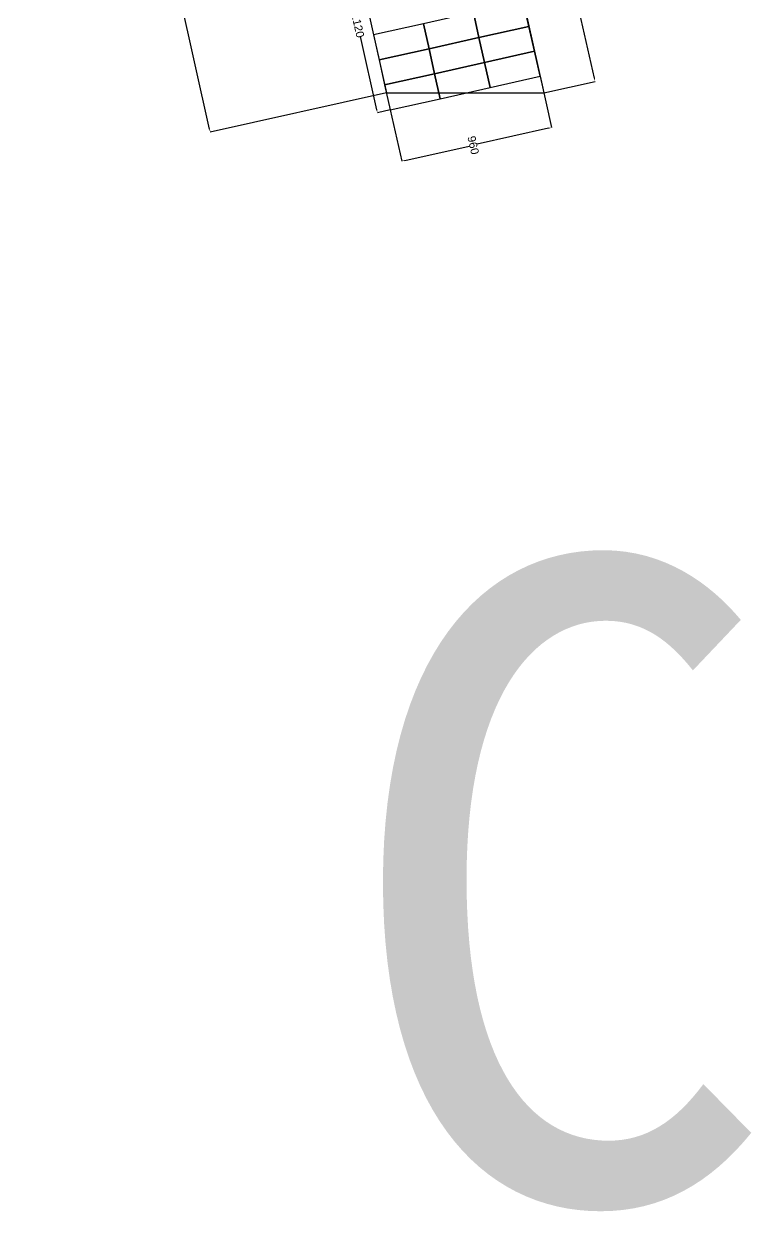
# Model space of a CAD drawing. Header units: inches. Extents: x 21093 to 127854, y 9039 to 35434.
# Drawn here: x 104253 to 108801, y 14197 to 21618 of the extents above; entities that cross this region are included whole.
import ezdxf

# ---------------------------------------------------------------- set-up
doc = ezdxf.new("R2010")
doc.units = ezdxf.units.IN
doc.header["$MEASUREMENT"] = 0
doc.styles.get("Standard").update_dxf_attribs({"font": 'arial.ttf'})
doc.dimstyles.get("Standard").update_dxf_attribs({"dimtxt": 50, "dimasz": 10, "dimexe": 0.18, "dimexo": 0.0625, "dimgap": 0.09, "dimtad": 0, "dimtih": 1, "dimtoh": 1, "dimdec": 0, "dimzin": 0, "dimdsep": 46, "dimtxsty": 'Standard', "dimcen": 0.09, "dimclrd": 3, "dimclre": 3, "dimclrt": 3, "dimadec": 0, "dimazin": 0, "dimtfac": 1, "dimtdec": 0, "dimtofl": 0, "dimtmove": 0, "dimatfit": 3, "dimfxl": 0, "dimtolj": 1, "dimtzin": 0, "dimarcsym": 0})

# ---------------------------------------------------------------- blocks, each defined once
blk = doc.blocks.new('*D218')
at = {"color": 3, "lineweight": -2}
for p, q in [((105354.3, 26387.4), (104253.3, 26140.7)), ((104257.8, 26121.2), (104820, 23613.1)), ((105414.8, 20959.3), (104852.7, 23467.4)), ((106520, 21186.5), (105419, 20939.7))]:
    blk.add_line(p, q, dxfattribs=at)
at = {"color": 3}
for points in [[(104261.1, 26121.9), (104254.6, 26120.4), (104253.4, 26140.7)], [(105418.1, 20960), (105411.6, 20958.5), (105419.2, 20939.7)]]:
    blk.add_solid(points, dxfattribs=at)
at = {"layer": 'Defpoints', "color": 0}
for p in [(105354.3, 26387.5), (104253.4, 26140.7), (106520.1, 21186.5)]:
    blk.add_point(p, dxfattribs=at)
at = {"color": 3, "insert": (104836.3, 23540.2), "char_height": 50, "attachment_point": 5, "rotation": 282.60921}
blk.add_mtext('\\A1;5330', dxfattribs=at)
blk = doc.blocks.new('*D221')
at = {"color": 3, "lineweight": -2}
for p, q in [((106388.8, 26162.2), (106709.4, 26234.1)), ((106713.6, 26214.6), (107250.6, 23818.7)), ((107820.2, 21277.1), (107283.3, 23673)), ((107504.2, 21185.8), (107824.8, 21257.6))]:
    blk.add_line(p, q, dxfattribs=at)
at = {"color": 3}
for points in [[(106716.9, 26215.3), (106710.4, 26213.8), (106709.2, 26234.1)], [(107823.5, 21277.8), (107817, 21276.4), (107824.6, 21257.6)]]:
    blk.add_solid(points, dxfattribs=at)
at = {"layer": 'Defpoints', "color": 0}
for p in [(106388.7, 26162.2), (107824.6, 21257.6), (107504.1, 21185.7)]:
    blk.add_point(p, dxfattribs=at)
at = {"color": 3, "insert": (107266.9, 23745.8), "char_height": 50, "attachment_point": 5, "rotation": 282.60921}
blk.add_mtext('\\A1;5100', dxfattribs=at)
blk = doc.blocks.new('*D224')
at = {"color": 3, "lineweight": -2}
for p, q in [((106299.1, 22172.1), (106218.8, 22154.1)), ((106223.4, 22134.6), (106325.7, 21678.2)), ((106459.6, 21080.7), (106357.3, 21537.1)), ((106544.1, 21079.2), (106463.8, 21061.2))]:
    blk.add_line(p, q, dxfattribs=at)
at = {"color": 3}
for points in [[(106226.6, 22135.3), (106220.1, 22133.9), (106219, 22154.1)], [(106462.9, 21081.5), (106456.3, 21080), (106464, 21061.2)]]:
    blk.add_solid(points, dxfattribs=at)
at = {"layer": 'Defpoints', "color": 0}
for p in [(106219, 22154.1), (106299.2, 22172.1), (106544.2, 21079.2)]:
    blk.add_point(p, dxfattribs=at)
at = {"color": 3, "insert": (106341.5, 21607.7), "char_height": 50, "attachment_point": 5, "rotation": 282.60921}
blk.add_mtext('\\A1;1120', dxfattribs=at)
blk = doc.blocks.new('*D227')
at = {"color": 3, "lineweight": -2}
for p, q in [((107480.9, 21289.1), (107552.8, 20968.4)), ((106544.1, 21079.1), (106616, 20758.5)), ((107533.2, 20964.2), (107087.9, 20864.4)), ((106635.5, 20763), (107037.9, 20853.2))]:
    blk.add_line(p, q, dxfattribs=at)
at = {"color": 3}
for points in [[(107534, 20961), (107532.5, 20967.5), (107552.8, 20968.6)], [(106636.2, 20759.8), (106634.7, 20766.3), (106615.9, 20758.6)]]:
    blk.add_solid(points, dxfattribs=at)
at = {"layer": 'Defpoints', "color": 0}
for p in [(107480.9, 21289.2), (106544.1, 21079.2), (107552.8, 20968.6)]:
    blk.add_point(p, dxfattribs=at)
at = {"color": 3, "insert": (107062.9, 20858.8), "char_height": 50, "attachment_point": 5, "rotation": 282.60921}
blk.add_mtext('\\A1;960', dxfattribs=at)

msp = doc.modelspace()

# ---------------------------------------------------------------- linework, layer by layer
at = {"color": 5}
for p, q in [((105354.3, 26387.5), (106520.1, 21186.5)), ((106388.6, 26162.3), (107504.1, 21185.7)), ((106520.1, 21186.6), (107501.9, 21185.3))]:
    msp.add_line(p, q, dxfattribs=at)
at = {"color": 8}
for points in [[(107063.7, 21687.6), (107098.7, 21531.4), (107410.9, 21601.4), (107375.9, 21757.6)], [(106751.4, 21617.6), (106786.4, 21461.4), (107098.7, 21531.4), (107063.7, 21687.6)], [(106439.2, 21547.6), (106474.2, 21391.5), (106786.4, 21461.4), (106751.4, 21617.6)], [(107098.7, 21531.4), (107133.7, 21375.3), (107445.9, 21445.3), (107410.9, 21601.4)], [(106786.4, 21461.4), (106821.4, 21305.3), (107133.7, 21375.3), (107098.7, 21531.4)], [(106474.2, 21391.5), (106509.2, 21235.3), (106821.4, 21305.3), (106786.4, 21461.4)], [(107133.7, 21375.3), (107168.7, 21219.2), (107480.9, 21289.2), (107445.9, 21445.3)], [(106821.4, 21305.3), (106856.4, 21149.2), (107168.7, 21219.2), (107133.7, 21375.3)], [(106509.2, 21235.3), (106544.2, 21079.2), (106856.4, 21149.2), (106821.4, 21305.3)]]:
    msp.add_lwpolyline(points, close=True, dxfattribs=at)

# ---------------------------------------------------------------- texts
at = {"color": 8, "insert": (106226.4, 18262.7), "char_height": 4000, "attachment_point": 1}
msp.add_mtext_dynamic_manual_height_columns('{\\fSimSun|b0|i0|c134|p2;C}', width=353.89, gutter_width=1, heights=[0], dxfattribs=at)

# ---------------------------------------------------------------- dimensions: what is measured, and where the dimension line sits
at = {"color": 3}
for p1, p2, distance, picture, middle in [((106520.1, 21186.5), (105354.3, 26387.5), 1128.2, '*D218', (104836.3, 23540.2)), ((106388.7, 26162.2), (107504.1, 21185.7), 328.5, '*D221', (107266.9, 23745.8)), ((106544.2, 21079.2), (106299.2, 22172.1), 82.2, '*D224', (106341.5, 21607.7))]:
    dim = msp.add_aligned_dim(p1=p1, p2=p2, distance=distance, dimstyle='Standard', override={"dimasz": 20, "dimtfillclr": 3}, dxfattribs=at)
    dim.commit()
    dim.dimension.update_dxf_attribs({"geometry": picture, "text_midpoint": middle})
dim = msp.add_linear_dim(base=(107552.8, 20968.6), p1=(106544.1, 21079.2), p2=(107480.9, 21289.2), angle=12.63397, dimstyle='Standard', override={"dimasz": 20, "dimtfillclr": 3}, dxfattribs=at)
dim.commit()
dim.dimension.update_dxf_attribs({"geometry": '*D227', "text_midpoint": (107062.9, 20858.8), "dimtype": 161})

doc.saveas('drawing.dxf')
